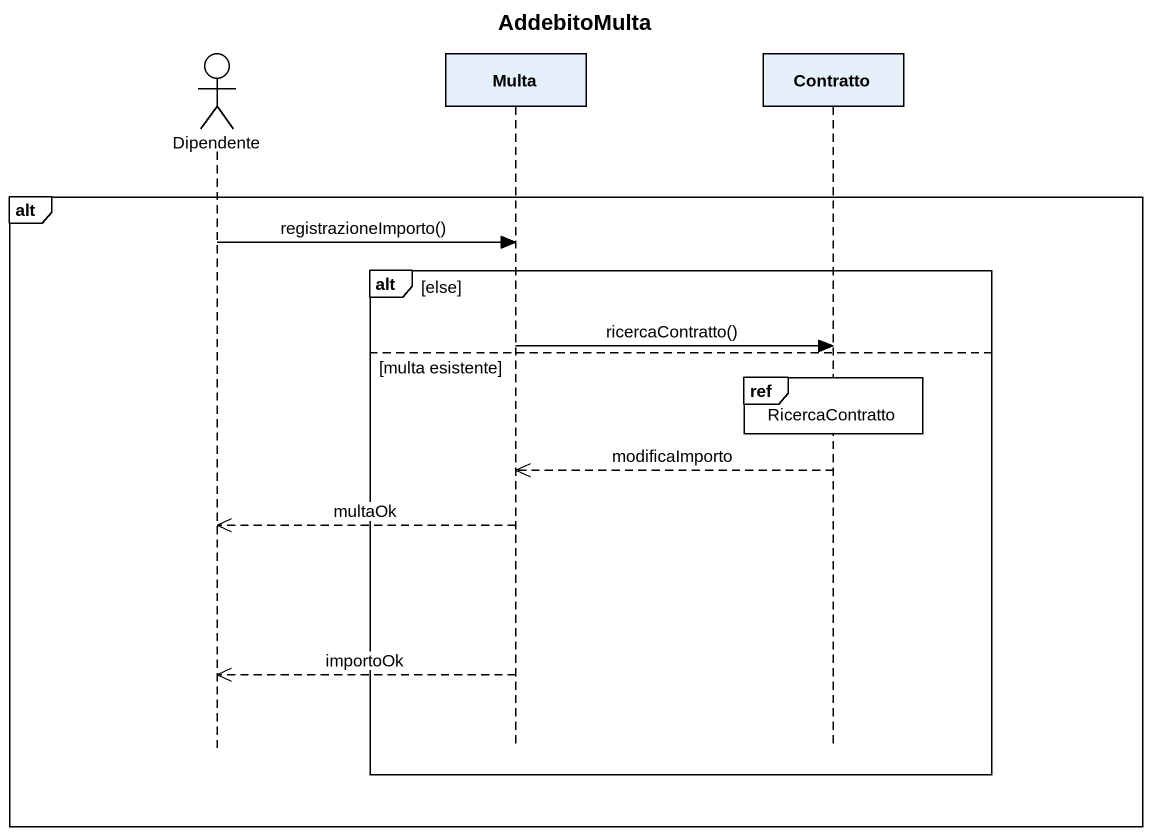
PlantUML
@startuml
title AddebitoMulta
hide footbox
actor Dipendente
participant Multa
participant Contratto

alt
  Dipendente -> Multa : registrazioneImporto()
  alt else
    Multa -> Contratto : ricercaContratto()
  else multa esistente
    ref over Contratto : RicercaContratto
    Contratto -->> Multa : modificaImporto
    Multa -->> Dipendente : multaOk
    Multa -->> Dipendente : importoOk
  end
end
@enduml
